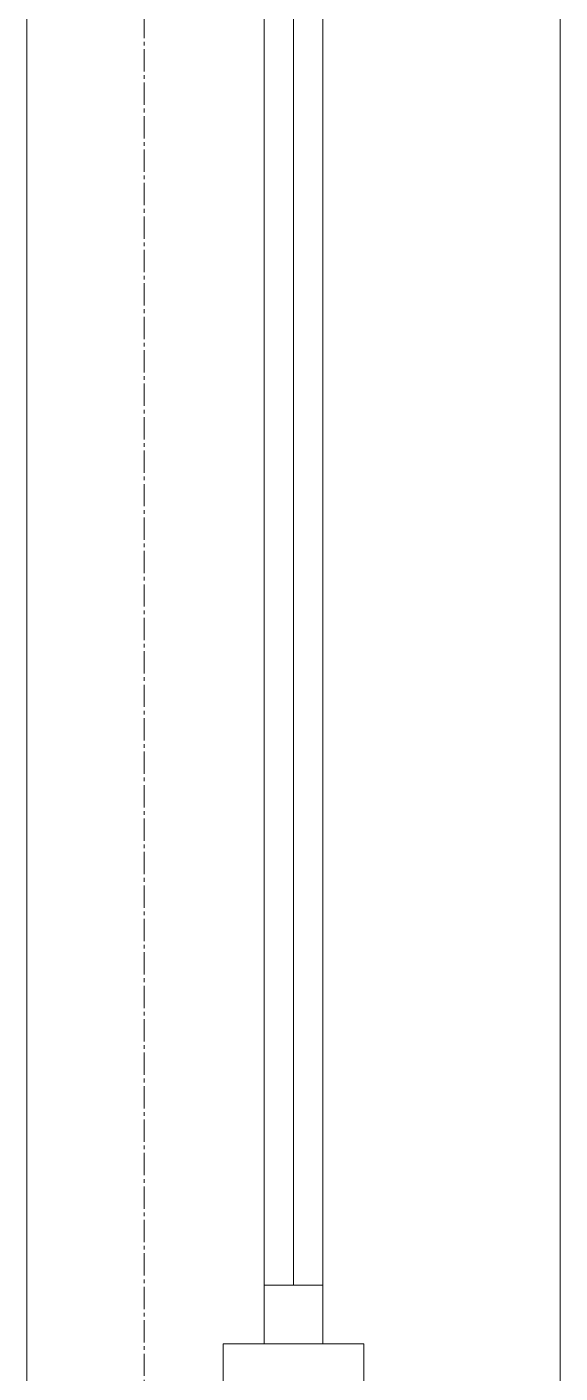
# Model space of a CAD drawing. Header units: millimetres. Extents: x -231292 to 573618, y -153144 to 564035.
# Drawn here: x 28883 to 29338, y -100620 to -99470 of the extents above; entities that cross this region are included whole.
import ezdxf

# ---------------------------------------------------------------- set-up
doc = ezdxf.new("R2010")
doc.units = ezdxf.units.MM
doc.linetypes.add('CENTER2', pattern=[28.575, 19.05, -3.175, 3.175, -3.175])
doc.layers.get('0').update_dxf_attribs({"color": 250})
for name, color, linetype, lineweight in [('A-Wall_Материал_Газоблок_Контур', 250, 'Continuous', 0), ('АР_Окна', 250, 'Continuous', 5), ('РД_Оси_100', 250, 'Continuous', 0)]:
    doc.layers.add(name, color=color, linetype=linetype, lineweight=lineweight)

# ---------------------------------------------------------------- blocks, each defined once
blk = doc.blocks.new('оси_рен')
at = {"layer": 'РД_Оси_100', "color": 251, "linetype": 'CENTER2', "true_color": 0x636466}
blk.add_line((1215752.916, 135558.25), (1215752.916, 223268.25), dxfattribs=at)

msp = doc.modelspace()

# ---------------------------------------------------------------- linework, layer by layer
at = {"layer": 'A-Wall_Материал_Газоблок_Контур', "color": 18, "linetype": 'Continuous', "lineweight": 0, "true_color": 0x000000}
for p, q in [((28883.458, -97345.283), (28883.458, -100645.283)), ((29338.458, -100645.283), (29338.458, -97345.283))]:
    msp.add_line(p, q, dxfattribs=at)
at = {"layer": 'АР_Окна', "color": 18, "linetype": 'Continuous', "lineweight": 5, "true_color": 0x000000}
for p, q in [((28883.458, -97345.283), (28883.458, -100645.283)), ((29338.458, -97345.283), (29338.458, -100645.283)), ((29085.958, -100595.283), (29085.958, -97395.283)), ((29135.958, -97395.283), (29135.958, -100595.283)), ((29110.958, -97445.283), (29110.958, -100545.283)), ((29085.958, -100545.283), (29135.958, -100545.283)), ((29135.958, -100595.283), (29085.958, -100595.283))]:
    msp.add_line(p, q, dxfattribs=at)
msp.add_lwpolyline([(29170.958, -100595.283), (29170.958, -100645.283), (29050.958, -100645.283), (29050.958, -100595.283)], close=True, dxfattribs=at)

# ---------------------------------------------------------------- block references
at = {"rotation": 359.999868838025}
msp.add_blockref('оси_рен', (-1186769.82, -284755.728), dxfattribs=at)

doc.saveas('drawing.dxf')
